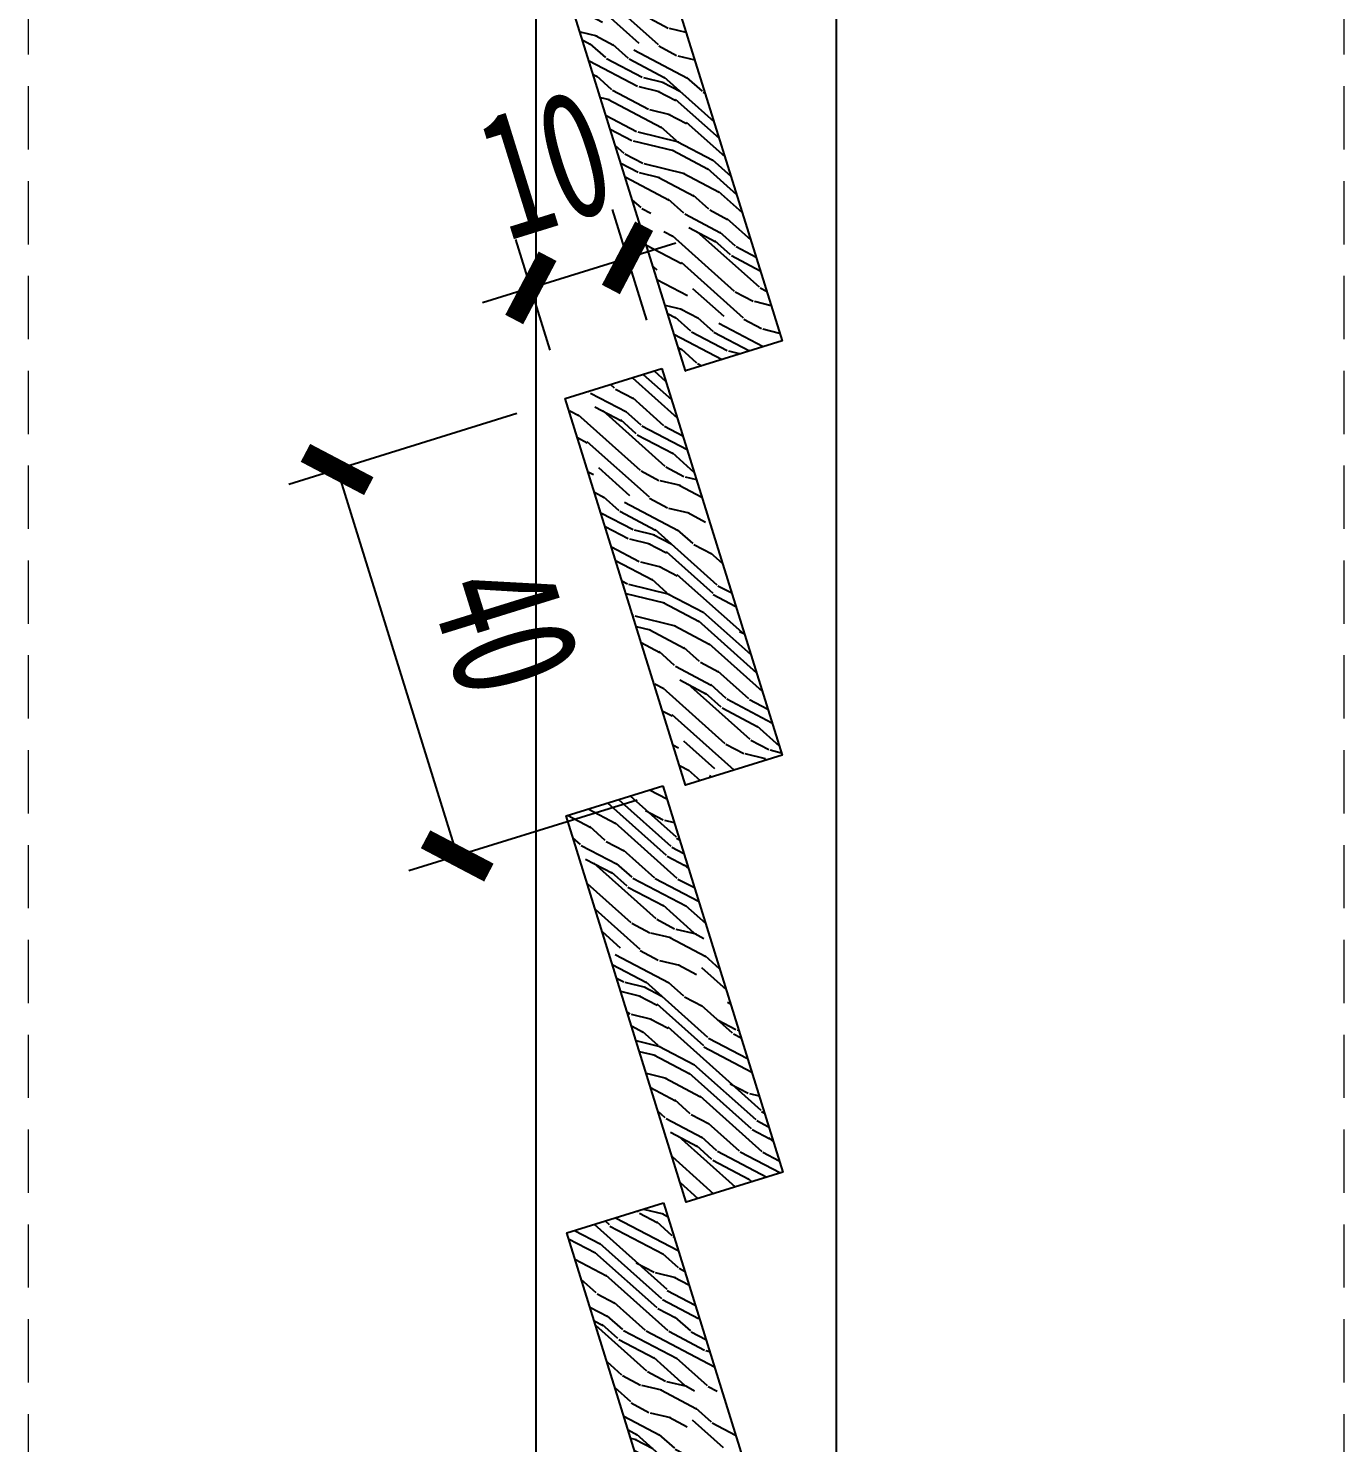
# Model space of a CAD drawing. Header units: millimetres. Extents: x 3104083 to 3173399, y -3165492 to -3044687.
# Drawn here: x 3125910.2 to 3126040.2, y -3064047.8 to -3063908 of the extents above; entities that cross this region are included whole.
import ezdxf

# ---------------------------------------------------------------- set-up
doc = ezdxf.new("R2010")
doc.units = ezdxf.units.MM
doc.header["$LTSCALE"] = 500
doc.header["$MEASUREMENT"] = 0
doc.header["$PDMODE"] = 2
doc.linetypes.add('$0$HIDDEN', pattern=[0.375, 0.25, -0.125])
doc.layers.get('0').update_dxf_attribs({"linetype": 'CONTINUOUS'})
doc.layers.get('DEFPOINTS').update_dxf_attribs({"linetype": 'CONTINUOUS'})
doc.layers.add('DEFPOINTS(视图框)', color=250, linetype='CONTINUOUS', plot=False)
doc.layers.add('I-1050', color=1, linetype='CONTINUOUS')
doc.layers.add('W-尺寸', color=5, linetype='CONTINUOUS')
doc.styles.add('DIM', font='SimSun.ttf', dxfattribs={"width": 0.7})
doc.dimstyles.new('00-5', dxfattribs={"dimscale": 5, "dimtxt": 2.5, "dimasz": 1, "dimexe": 1, "dimexo": 1, "dimgap": 1, "dimtad": 1, "dimdec": 0, "dimzin": 0, "dimdsep": 46, "dimtxsty": 'DIM', "dimblk": 'ARCHTICK', "dimcen": 0, "dimclrd": 5, "dimclre": 5, "dimclrt": 35, "dimadec": 0, "dimazin": 0, "dimtfac": 0.5, "dimtdec": 0, "dimtix": 1, "dimtmove": 2, "dimatfit": 2, "dimldrblk": 'A', "dimfxl": 0, "dimtolj": 1, "dimtzin": 0, "dimlwd": -1, "dimlwe": -1, "dimarcsym": 0})

# ---------------------------------------------------------------- blocks, each defined once
blk = doc.blocks.new('A$C67443EBE')
at = {"ltscale": 100}
h = blk.add_hatch(dxfattribs=at)
h.set_pattern_fill('FB木纹中SC300', color=251, scale=5, angle=48.12661321937571, style=0, pattern_type=2)
h.set_pattern_definition([(48.12661321937571, (0.05954225454479456, -2.181684749666601), (-14.89243332675551, 13.34973518868977), [4.000000000000001, -6.000000000000002, 2, -8.000000000000002]), (48.12661321937571, (9.032046053092927, 8.576761958189309), (-14.89243332675551, 13.34973518868977), [4.000000000000001, -16]), (48.12661321937571, (6.9524508677423, 7.755005385261029), (-14.89243332675551, 13.34973518868977), [2, -18]), (48.12661321937571, (-0.7622143188491464, -0.102089564781636), (-14.89243332675551, 13.34973518868977), [1, -14, 1, -4.000000000000001]), (48.12661321937571, (3.165571331046522, 5.777748858556151), (-14.89243332675551, 13.34973518868977), [4.000000000000001, -6.000000000000002, 1, -9.000000000000002]), (48.12661321937571, (-0.5441732993349433, 2.3883839068003), (-14.89243332675551, 13.34973518868977), [3.000000000000001, -17]), (48.12661321937571, (2.420949663966894, 6.445235618390143), (-14.89243332675551, 13.34973518868977), [6.000000000000002, -14]), (48.12661321937571, (-1.95628172531724, 2.311248999554664), (-14.89243332675551, 13.34973518868977), [4.000000000000001, -16]), (48.12661321937571, (3.011301517486572, 8.601965710055083), (-14.89243332675551, 13.34973518868977), [10, -10]), (48.12661321937571, (-1.738240705803037, 4.801722472067922), (-14.89243332675551, 13.34973518868977), [2, -6.000000000000002, 4.000000000000001, -8.000000000000002]), (48.12661321937571, (7.234263093210757, 15.56016918038949), (-14.89243332675551, 13.34973518868977), [4.000000000000001, -16]), (48.12661321937571, (4.192005221731961, 12.91542589431629), (-14.89243332675551, 13.34973518868977), [2, -18]), (48.12661321937571, (1.149747351184487, 10.2706826091744), (-14.89243332675551, 13.34973518868977), [2, -18]), (48.12661321937571, (-5.89743107650429, 3.158209325280041), (-14.89243332675551, 13.34973518868977), [4.000000000000001, -16]), (48.12661321937571, (0.4051256850361824, 10.93816936807707), (-14.89243332675551, 13.34973518868977), [4.000000000000001, -16]), (48.12661321937571, (-0.3394959815777838, 11.60565612791106), (-14.89243332675551, 13.34973518868977), [4.000000000000001, -4.000000000000001, 4.000000000000001, -8.000000000000002]), (48.12661321937571, (-3.754064685665071, 9.29465622222051), (-14.89243332675551, 13.34973518868977), [2, -10, 4.000000000000001, -4.000000000000001]), (48.12661321937571, (-1.45642848033458, 12.60688626673073), (-14.89243332675551, 13.34973518868977), [6.000000000000002, -14]), (48.12661321937571, (-2.201050147414207, 13.27437302609906), (-14.89243332675551, 13.34973518868977), [4.000000000000001, -16]), (48.12661321937571, (-7.913255055900663, 7.651143075432628), (-14.89243332675551, 13.34973518868977), [6.000000000000002, -8.000000000000002, 2, -4.000000000000001]), (48.12661321937571, (-8.657876722048968, 8.318629834800959), (-14.89243332675551, 13.34973518868977), [10, -10]), (48.12661321937571, (-1.020346442237496, 17.58783321036026), (-14.89243332675551, 13.34973518868977), [2, -18]), (48.12661321937571, (-5.39757783152163, 13.45384659199044), (-14.89243332675551, 13.34973518868977), [4.000000000000001, -16]), (48.12661321937571, (-8.439835703000426, 10.80910330684856), (-14.89243332675551, 13.34973518868977), [2, -8.000000000000002, 2, -8.000000000000002]), (48.12661321937571, (-10.1471200552769, 9.65360335353762), (-14.89243332675551, 13.34973518868977), [2, -6.000000000000002, 4.000000000000001, -8.000000000000002]), (48.12661321937571, (-7.849483850412071, 12.96583339804783), (-14.89243332675551, 13.34973518868977), [2, -10, 2, -6.000000000000002]), (48.12661321937571, (-5.551847645547241, 16.27806344395503), (-14.89243332675551, 13.34973518868977), [6.000000000000002, -14]), (48.12661321937571, (-11.63636338757351, 10.98857687227428), (-14.89243332675551, 13.34973518868977), [4.000000000000001, -16]), (48.12661321937571, (-5.333806626498699, 18.76853691600263), (-14.89243332675551, 13.34973518868977), [2, -18]), (48.12661321937571, (-3.036170422099531, 22.08076696097851), (-14.89243332675551, 13.34973518868977), [2, -18]), (62.16285668937571, (8.287424386944622, 9.244248717557639), (13.34973518885344, 14.89243332584232), [2.06, -80.40211052000001]), (62.16285668937571, (6.271600407548249, 13.73718246771023), (13.34973518885344, 14.89243332584232), [2.06, -80.40211052000001]), (62.16285668937571, (-3.998833107762039, 20.25778024783358), (13.34973518885344, 14.89243332584232), [2.06, -80.40211052000001]), (62.16285668937571, (-2.419091166928411, 10.78389955451712), (13.34973518885344, 14.89243332584232), [2.06, -80.40211052000001]), (62.16285668937571, (-1.983009127900004, 15.76484649814665), (13.34973518885344, 14.89243332584232), [2.06, -80.40211052000001]), (62.16285668937571, (0.4688968905247748, 16.2528596916236), (13.34973518885344, 14.89243332584232), [2.06, -80.40211052000001]), (62.16285668937571, (-8.812146536074579, 11.14284668629989), (13.34973518885344, 14.89243332584232), [2.06, -80.40211052000001]), (62.16285668937571, (-2.727630794513971, 16.43233325844631), (13.34973518885344, 14.89243332584232), [2.06, -80.40211052000001]), (62.16285668937571, (5.526978740468621, 14.40466922754422), (13.34973518885344, 14.89243332584232), [4.12, -78.34211052]), (62.16285668937571, (3.075072722975165, 13.91665603360161), (13.34973518885344, 14.89243332584232), [4.12, -78.34211052]), (62.16285668937571, (2.33045105682686, 14.5841427934356), (13.34973518885344, 14.89243332584232), [4.12, -78.34211052]), (214.0903697493757, (3.165571331046522, 5.777748858556151), (-13.34973518776417, -14.89243332681874), [2.059999999999999, -4.119999999999998, 2.059999999999999, -74.22211051999997]), (214.0903697493757, (-1.738240705803037, 4.801722472067922), (-13.34973518776417, -14.89243332681874), [2.059999999999999, -80.40211051999998]), (214.0903697493757, (-8.439835703000426, 10.80910330684856), (-13.34973518776417, -14.89243332681874), [4.119999999999998, -78.34211051999998]), (242.1628566893757, (9.032046053092927, 8.576761958189309), (-13.34973518885344, -14.89243332584232), [2.06, -80.40211052]), (34.09036974937565, (11.70199309149757, 11.55524862324819), (13.34973518776418, 14.89243332681874), [2.06, -80.40211052000001]), (34.09036974937565, (2.48472087085247, 11.75992594100535), (13.34973518776418, 14.89243332681874), [2.06, -80.40211052000001]), (34.09036974937565, (2.548492075875401, 17.07461626501754), (13.34973518776418, 14.89243332681874), [2.06, -80.40211052000001]), (34.09036974937565, (-3.90833449922502, 12.11887307325378), (13.34973518776418, 14.89243332681874), [2.06, -80.40211052000001]), (34.09036974937565, (-7.104862184263766, 12.29834663914517), (13.34973518776418, 14.89243332681874), [2.06, -80.40211052000001]), (34.09036974937565, (-6.514510330744088, 14.45507673174143), (13.34973518776418, 14.89243332681874), [2.06, -80.40211052000001]), (34.09036974937565, (-3.90833449922502, 12.11887307325378), (13.34973518776418, 14.89243332681874), [2.06, -80.40211052000001]), (34.09036974937565, (-2.137278941459954, 18.58906335011125), (13.34973518776418, 14.89243332681874), [8.24, -74.22211052]), (34.09036974937565, (-0.09472755854949355, 0.6425321013666689), (13.34973518776418, 14.89243332681874), [8.24, -74.22211052]), (34.09036974937565, (0.1233134604990482, 3.133005572948605), (13.34973518776418, 14.89243332681874), [8.24, -74.22211052]), (34.09036974937565, (0.7136653126217425, 5.289735665544868), (13.34973518776418, 14.89243332681874), [2.06, -4.12, 4.12, -72.16211052]), (34.09036974937565, (-0.4032671866007149, 6.290965804364532), (13.34973518776418, 14.89243332681874), [4.12, -4.12, 4.12, -70.10211052000001]), (34.09036974937565, (-3.227484038565308, 6.136695991270244), (13.34973518776418, 14.89243332681874), [8.24, -74.22211052]), (34.09036974937565, (-5.679390056990087, 5.648682796861976), (13.34973518776418, 14.89243332681874), [8.24, -74.22211052]), (34.09036974937565, (-6.424011723604053, 6.316169556695968), (13.34973518776418, 14.89243332681874), [8.24, -74.22211052]), (34.09036974937565, (-1.54692708933726, 20.74579344177619), (13.34973518776418, 14.89243332681874), [2.06, -80.40211052000001]), (34.09038074937572, (-1.70119690336287, 23.57001029327512), (13.34973232862199, 14.89243588978363), [4.120000000000001, -78.34211052000002]), (34.09038074937572, (-8.96641635010019, 13.96706353779882), (13.34973232862199, 14.89243588978363), [4.120000000000001, -78.34211052000002]), (34.09037074937574, (2.729489291552454, 0.7968019149266183), (13.34973492784217, 14.89243355981558), [8.24, -74.22211052]), (34.09037074937574, (0.3146270764991641, 19.07707654358819), (13.34973492784217, 14.89243355981558), [6.180000000000001, -76.28211052]), (34.09037074937574, (2.766533095389605, 19.56508973659948), (13.34973492784217, 14.89243355981558), [12.36, -70.10211052000001])])
h.paths.add_polyline_path([(40, 1.98795460164547e-05), (39.45457384223118, 9.985134315676987), (-0.4858839027583599, 7.803429686464369), (0.05954225454479456, -2.181684749666601)])
at = {"layer": 'DEFPOINTS(视图框)', "color": 1, "ltscale": 100}
blk.add_lwpolyline([(-0.4858839027583599, 7.803429686464369), (39.45457384223118, 9.985134315676987), (40, 1.98795460164547e-05), (0.05954225454479456, -2.181684749666601)], close=True, dxfattribs=at)
blk = doc.blocks.new('_ArchTick')
at = {"color": 0, "linetype": 'ByBlock', "const_width": 0.4}
blk.add_lwpolyline([(-0.5, -0.5), (0.5, 0.5)], dxfattribs=at)
blk = doc.blocks.new('*D1427')
at = {"layer": 'DEFPOINTS', "color": 0, "ltscale": 100}
for p in [(3125963.320266824, -3063944.589724233, 0.0002723564733360568), (3125975.191582019, -3063982.787523587, 0.0002723564733360568), (3125952.6398616, -3063989.796267174)]:
    blk.add_point(p, dxfattribs=at)
at = {"layer": 'W-尺寸', "color": 5, "ltscale": 100}
for p, q in [((3125958.545541905, -3063946.073638632), (3125935.993821487, -3063953.082382219)), ((3125940.768546406, -3063951.598467819), (3125952.6398616, -3063989.796267174)), ((3125970.416857099, -3063984.271437987), (3125947.865136681, -3063991.280181573))]:
    blk.add_line(p, q, dxfattribs=at)
at = {"layer": 'W-尺寸', "color": 5, "ltscale": 100, "xscale": 5, "yscale": 5, "zscale": 5}
for p, rotation in [((3125940.768546406, -3063951.598467819), 107.2644774914685), ((3125952.6398616, -3063989.796267174), 287.2644774914685)]:
    blk.add_blockref('_ArchTick', p, dxfattribs=dict(at, rotation=rotation))
at = {"layer": 'W-尺寸', "color": 35, "ltscale": 100, "insert": (3125957.447335072, -3063967.358560098), "char_height": 12.5, "attachment_point": 5, "rotation": 287.2644774914685, "style": 'DIM'}
blk.add_mtext('\\A1;40', dxfattribs=at)
blk = doc.blocks.new('A')
for p, q in [((-1.435067392276323, 1.147654099946521), (-1.089590771724033, 1.437450103912851)), ((-1.089590771724033, 1.437450103912851), (0, 0)), ((-1.435067392276323, 1.147654099946521), (-0.3688396396728422, 0)), ((-0.3688396396728422, 3.638e-12), (-2.127066897330223, 0)), ((-1.435067392276323, -1.147654099946521), (-0.3688396396728422, 0)), ((-1.089590771724033, -1.437450103912851), (0, 0)), ((-1.435067392276323, -1.147654099946521), (-1.089590771724033, -1.437450103912851))]:
    blk.add_line(p, q)
for points in [[(-1.435067392276323, 1.147654099946521), (-1.089590771724033, 1.437450103912851), (-0.3688396396728422, 0), (0, 0)], [(-1.435067392276323, -1.147654099946521), (-1.089590771724033, -1.437450103912851), (-0.3688396396728422, 0), (0, 0)]]:
    blk.add_solid(points)
blk = doc.blocks.new('*D1428')
at = {"layer": 'DEFPOINTS', "color": 0, "ltscale": 100}
for p in [(3125969.468239381, -3063930.677114282), (3125972.869716663, -3063941.621895435, 0.0002723564733360568), (3125963.320266824, -3063944.589724232, 0.0002723564733360568)]:
    blk.add_point(p, dxfattribs=at)
at = {"layer": 'W-尺寸', "color": 5, "ltscale": 100}
for p, q in [((3125971.385802264, -3063936.847170516), (3125967.984324982, -3063925.902389362)), ((3125961.836352426, -3063939.814999314), (3125958.434875143, -3063928.870218159)), ((3125969.468239381, -3063930.677114282), (3125974.2429643, -3063929.193199883)), ((3125959.918789542, -3063933.644943079), (3125969.468239381, -3063930.677114282)), ((3125959.918789542, -3063933.644943079), (3125955.144064622, -3063935.128857478))]:
    blk.add_line(p, q, dxfattribs=at)
at = {"layer": 'W-尺寸', "color": 5, "ltscale": 100, "xscale": 5, "yscale": 5, "zscale": 5}
for p, rotation in [((3125969.468239381, -3063930.677114282), 197.2644774846599), ((3125959.918789542, -3063933.644943079), 17.26447748465996)]:
    blk.add_blockref('_ArchTick', p, dxfattribs=dict(at, rotation=rotation))
at = {"layer": 'W-尺寸', "color": 35, "ltscale": 100, "insert": (3125961.354707064, -3063921.417897611), "char_height": 12.5, "attachment_point": 5, "rotation": 17.264477484659945, "style": 'DIM'}
blk.add_mtext('\\A1;10', dxfattribs=at)

msp = doc.modelspace()

# ---------------------------------------------------------------- linework, layer by layer
at = {"color": 146, "ltscale": 100, "elevation": 0.0002723564733360568}
for points in [[(3125960.421345838, -3063900.615863737), (3125960.421345838, -3066178.715522224)], [(3125990.075975433, -3063900.615863737), (3125990.075975433, -3066178.715522224)]]:
    msp.add_lwpolyline(points, dxfattribs=at)
at = {"layer": 'I-1050', "color": 146, "linetype": '$0$HIDDEN', "lineweight": 5, "ltscale": 0.05, "elevation": 0.0002723564733360568}
for points in [[(3125910.248660636, -3063838.715900824), (3125910.248660636, -3066238.715522224)], [(3126040.248660636, -3063838.715900824), (3126040.248660636, -3066238.715522224)]]:
    msp.add_lwpolyline(points, dxfattribs=at)

# ---------------------------------------------------------------- block references
at = {"layer": 'DEFPOINTS(视图框)', "color": 251, "ltscale": 100, "rotation": 284.1378642697256}
for p in [(3125965.42132656, -3063903.058427637, 0.0002723564733360568), (3125965.421326561, -3063943.999096083, 0.0002723564733360568), (3125965.494454649, -3063985.230087489, 0.0002723564733360568), (3125965.567582737, -3064026.461078894, 0.0002723564733360568)]:
    msp.add_blockref('A$C67443EBE', p, dxfattribs=at)

# ---------------------------------------------------------------- dimensions: what is measured, and where the dimension line sits
at = {"layer": 'W-尺寸', "color": 251, "ltscale": 100}
for p2, distance, picture, middle in [((3125972.869716663, -3063941.621895436, 0.0002723564733360568), 11.461164086475021, '*D1428', (3125961.354707064, -3063921.417897611)), ((3125975.191582019, -3063982.787523588, 0.0002723564733360568), -23.6157273974321, '*D1427', (3125957.447335072, -3063967.358560098))]:
    dim = msp.add_aligned_dim(p1=(3125963.320266825, -3063944.589724233, 0.0002723564733360568), p2=p2, distance=distance, dimstyle='00-5', dxfattribs=at)
    dim.commit()
    dim.dimension.update_dxf_attribs({"geometry": picture, "text_midpoint": middle})

doc.saveas('drawing.dxf')
